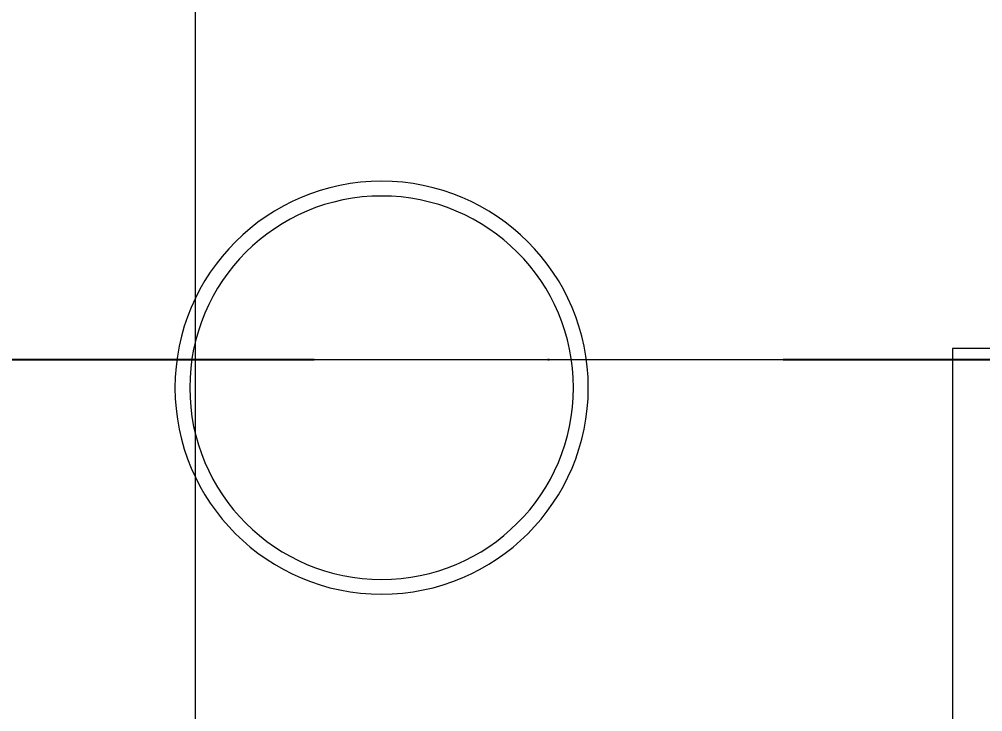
# Model space of a CAD drawing. Header units: inches. Extents: x -246178 to 57169, y -29325 to 19878.
# Drawn here: x 5881 to 6533, y -8639 to -8169 of the extents above; entities that cross this region are included whole.
import ezdxf
from ezdxf import colors
from ezdxf.entities.mleader import LeaderData, LeaderLine
from ezdxf.math import Vec2, Vec3

# ---------------------------------------------------------------- set-up
doc = ezdxf.new("R2010")
doc.units = ezdxf.units.IN
doc.header["$LTSCALE"] = 25
doc.header["$MEASUREMENT"] = 0
doc.linetypes.add('DASHDOT', pattern=[25.4, 12.7, -6.35, 0, -6.35])
doc.layers.get('0').update_dxf_attribs({"color": 8})
for name, color, linetype, lineweight in [('00-Ground Floor$0$Frame', 252, 'Continuous', 9), ('00-Ground Floor$0$LOADING', 253, 'Continuous', 5), ('E-LITE-CLNG-CNDT', 6, 'DASHDOT', 35), ('F-ALRM-CLNG-CNDT', 51, 'DASHDOT', 25), ('T-DATA-TEXT @ 100', 2, 'Continuous', 25)]:
    doc.layers.add(name, color=color, linetype=linetype, lineweight=lineweight)
doc.styles.add('DC_Elc_Romans', font='elc_romans.shx', dxfattribs={"width": 0.7})

# ---------------------------------------------------------------- blocks, each defined once
blk = doc.blocks.new('00-Ground Floor$0$GF21043-P')
at = {"color": 0}
for p, q in [((-0.8, 0.75), (-0.8, 0)), ((-0.8, 0), (0.8, 0))]:
    blk.add_line(p, q, dxfattribs=at)
blk = doc.blocks.new('00-Ground Floor$0$WM00001-P')
at = {"layer": '00-Ground Floor$0$LOADING'}
for radius in [0.14, 0.13]:
    blk.add_circle((0, 0), radius, dxfattribs=at)
blk = doc.blocks.new('00-Ground Floor$0$A$C3A3B3723')
at = {"color": 254, "linetype": 'Continuous'}
for p, q in [((6000, -10017.43), (6000, -6347.43)), ((5457.93, -8400), (9097.93, -8400))]:
    blk.add_line(p, q, dxfattribs=at)
blk = doc.blocks.new('00-Ground Floor$0$A$Ce9e1c4c3')
at = {"layer": '00-Ground Floor$0$Frame'}
blk.add_blockref('00-Ground Floor$0$A$C3A3B3723', (-100000, 0), dxfattribs=at)
blk = doc.blocks.new('00-Ground Floor')
at = {"color": 254}
blk.add_blockref('00-Ground Floor$0$A$Ce9e1c4c3', (100000, 0), dxfattribs=at)
at = {"layer": '00-Ground Floor$0$LOADING', "extrusion": (-7.77426e-06, -8.17011e-07, 1), "xscale": -1000.000000000002, "yscale": 1000.000000000004, "zscale": 1000.000000000002, "rotation": 347.9985892354696}
blk.add_blockref('00-Ground Floor$0$WM00001-P', (6126.17, -8419.13, -0.03), dxfattribs=at)
at = {"layer": '00-Ground Floor$0$LOADING', "extrusion": (1.19929e-18, -8.17187e-07, 1), "xscale": 1000.000000000002, "yscale": 1000.000000000002, "zscale": 1000.000000000002, "rotation": 270}
blk.add_blockref('00-Ground Floor$0$GF21043-P', (6512.93, -9192.43, 0.01), dxfattribs=at)

msp = doc.modelspace()

# ---------------------------------------------------------------- linework, layer by layer
at = {"layer": 'F-ALRM-CLNG-CNDT'}
msp.add_lwpolyline([(5052.93, -11898.64), (5052.93, -8475, -0.414214), (5127.93, -8400), (6813.3, -8400, 0.082035), (6837.42, -8396.02), (7394.63, -8206.77)], format="xyb", dxfattribs=at)

# ---------------------------------------------------------------- block references
at = {"layer": 'E-LITE-CLNG-CNDT'}
msp.add_blockref('00-Ground Floor', (0, 0), dxfattribs=at)

# ---------------------------------------------------------------- leaders
at = {"layer": 'T-DATA-TEXT @ 100'}
ml = msp.add_multileader_mtext('Standard', dxfattribs=at)
ml.set_content('FIRE ALARM CONTROL PANEL. INTERNAL\\PBATTERIES SHALL BE MAINTAINED OTHERWISE\\PTHE CONTROL PANEL SHALL BE SUPPLIED\\PBY A STANDALONE UPS (15MIN) WITH 1KVA. ', color=256, style='DC_Elc_Romans')
ml.set_leader_properties(color=45)
ml.build(insert=Vec2(0, 0))
ml.multileader.update_dxf_attribs({"dogleg_length": 2, "arrow_head_size": 200, "scale": 100})
ctx = ml.context
ctx.base_point, ctx.scale, ctx.char_height, ctx.arrow_head_size, ctx.landing_gap_size, ctx.plane_origin = Vec3(-1122.83, -6822.44, 0), 100, 200, 200, 200, Vec3(3949.6, 679.07, 0)
ctx.text_align_type = 2
notes = []
notes.append((ctx, [(1, (1, 1, 0), (4363.84, -6822.44, 0), (-1, 0), 200, [(0, [(7152.34, -4747.43, 0)], 0, [])])]))
ctx.mtext.insert, ctx.mtext.alignment, ctx.mtext.flow_direction = Vec3(3963.84, -6689.11, 0), 3, 5
for ctx, leaders in notes:
    for number, flags, end, landing, length, lines in leaders:
        leader = LeaderData()
        leader.index, (leader.has_last_leader_line, leader.has_dogleg_vector, leader.attachment_direction) = number, flags
        leader.last_leader_point, leader.dogleg_vector, leader.dogleg_length = Vec3(end), Vec3(landing), length
        for number, points, colour, breaks in lines:
            line = LeaderLine()
            line.index, line.vertices, line.color, line.breaks = number, Vec3.list(points), colors.encode_raw_color(colour), breaks
            leader.lines.append(line)
        ctx.leaders.append(leader)

doc.saveas('drawing.dxf')
